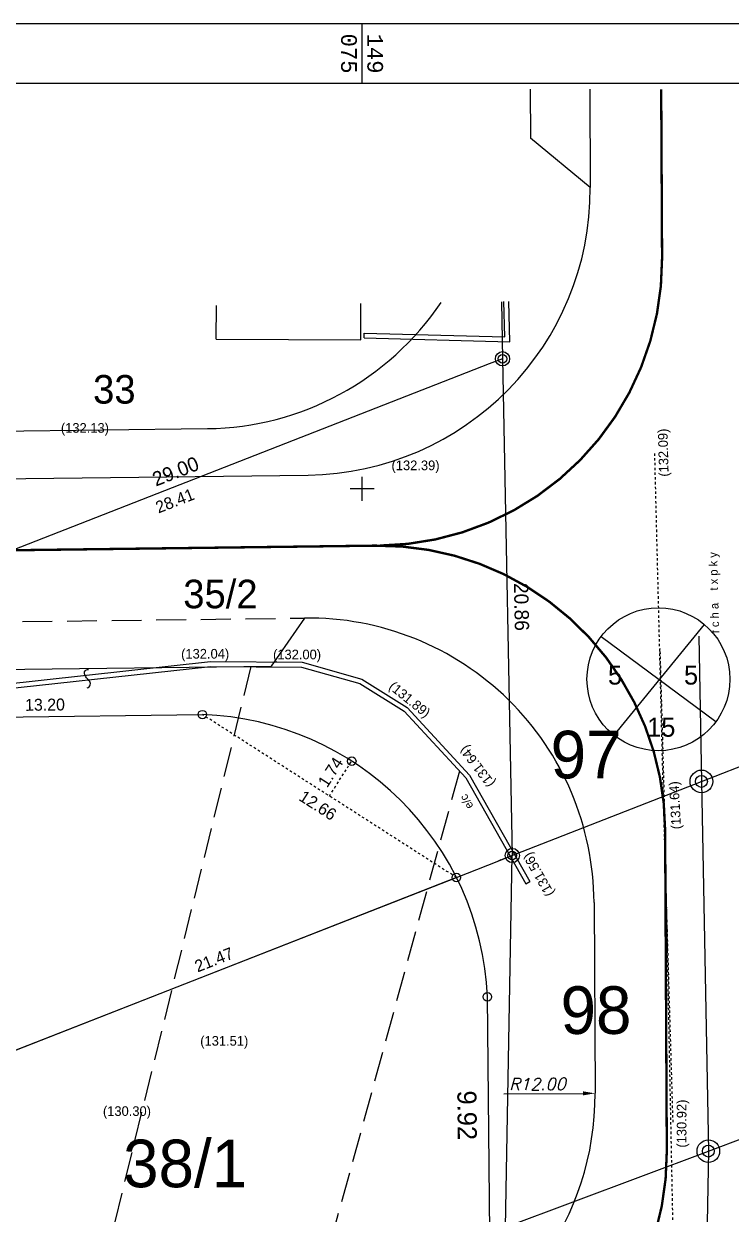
# Model space of a CAD drawing. Extents: x 148861 to 149208, y 169271 to 169495.
# Drawn here: x 149060.8 to 149090.49, y 169444.56 to 169494.52 of the extents above; entities that cross this region are included whole.
import ezdxf
from ezdxf.enums import TextEntityAlignment as Align

# ---------------------------------------------------------------- set-up
doc = ezdxf.new("R2010")
doc.units = 0
doc.header["$LTSCALE"] = 0.1
doc.header["$MEASUREMENT"] = 0
for name, pattern in [('DASHDOT', [1, 0.5, -0.25, 0, -0.25]), ('DASHED', [17.5, 12.5, -5]), ('DASHED2', [0.375, 0.25, -0.125]), ('HIDDEN', [0.375, 0.25, -0.125]), ('HIDDEN2', [0.1875, 0.125, -0.0625])]:
    doc.linetypes.add(name, pattern=pattern)
doc.layers.get('0').update_dxf_attribs({"linetype": 'CONTINUOUS'})
doc.layers.get('DEFPOINTS').update_dxf_attribs({"linetype": 'CONTINUOUS'})
for name, color, linetype in [('001', 4, 'CONTINUOUS'), ('1KAV-ASFLT', 4, 'HIDDEN2'), ('2OLD_PT', 3, 'CONTINUOUS'), ('ARKADI-CONT', 3, 'DASHED'), ('BASIS_0-_1-_2-', 7, 'CONTINUOUS'), ('D', 4, 'CONTINUOUS'), ('DESC', 2, 'CONTINUOUS'), ('ELEV-POINT', 2, 'CONTINUOUS'), ('FRAME', 8, 'CONTINUOUS'), ('GRID1', 34, 'CONTINUOUS'), ('GRID2', 54, 'CONTINUOUS'), ('L', 7, 'CONTINUOUS'), ('P', 3, 'CONTINUOUS'), ('TR_GILYON', 8, 'CONTINUOUS'), ('TR_MIDA', 8, 'CONTINUOUS'), ('X', 4, 'HIDDEN'), ('Y', 4, 'DASHDOT')]:
    doc.layers.add(name, color=color, linetype=linetype)
doc.styles.add('10', font='heb.shx')
doc.styles.add('ITALIC', font='italic.shx')
doc.styles.add('MONOSI', font='monosi', dxfattribs={"width": 0.8})
doc.styles.add('S2', font='miryl.shx')
doc.styles.add('TRHEBTXT', font='hebtxt.shx')
doc.dimstyles.new('DIM-250', dxfattribs={"dimtxt": 0.5, "dimasz": 0.5, "dimexe": 0.1, "dimexo": 0.625, "dimgap": 0.15, "dimtad": 1, "dimzin": 1, "dimtxsty": 'ITALIC', "dimcen": 2.5, "dimse1": 1, "dimse2": 1, "dimazin": 3, "dimtfac": 1, "dimtmove": 0, "dimatfit": 3, "dimtolj": 1, "dimtzin": 0})

# ---------------------------------------------------------------- blocks, each defined once
blk = doc.blocks.new('TRP0001')
at = {"linetype": 'CONTINUOUS'}
for centre, radius in [((0, 0, 3000), 0.95), ((0, 0, 3001), 0.5)]:
    blk.add_circle(centre, radius, dxfattribs=at)
blk.add_point((0, 0))
at = {"style": 'TRHEBTXT', "flags": 8}
blk.add_attdef('HIGHTC', (1.5, 0), '', height=1.6, dxfattribs=at)
blk = doc.blocks.new('2')
at = {"layer": 'DESC'}
blk.add_circle((0, 0), 0.18, dxfattribs=at)
blk = doc.blocks.new('3')
at = {"layer": 'DESC'}
for radius in [0.3, 0.18]:
    blk.add_circle((0, 0), radius, dxfattribs=at)
blk = doc.blocks.new('PRESS')
at = {"layer": 'D'}
blk.add_lwpolyline([(-0.03, 0.412, 0.600367), (-0.098, 0.101, -0.104329), (0.088, -0.139, -0.572315), (-0.061, -0.363, 46.976108)], format="xyb", dxfattribs=at)
blk = doc.blocks.new('TR_FRONT')
blk = doc.blocks.new('*D31')
at = {"layer": '001', "color": 0}
blk.add_line((149075.346, 169441.803), (149076.389, 169438.647), dxfattribs=at)
blk.add_solid([(149076.468, 169438.673), (149076.31, 169438.62), (149076.546, 169438.172)], dxfattribs=at)
at = {"layer": 'DEFPOINTS', "color": 0}
for p in [(149072.78, 169449.566), (149076.546, 169438.172)]:
    blk.add_point(p, dxfattribs=at)
at = {"layer": '001', "color": 0, "insert": (149076.168, 169440.587), "char_height": 0.5, "attachment_point": 5, "rotation": 288.29, "style": 'ITALIC'}
blk.add_mtext('\\A1;R12.00', dxfattribs=at)
blk = doc.blocks.new('*D32')
at = {"layer": '001', "color": 0}
blk.add_line((149080.956, 169449.609), (149084.279, 169449.627), dxfattribs=at)
blk.add_solid([(149084.279, 169449.71), (149084.28, 169449.543), (149084.779, 169449.629)], dxfattribs=at)
at = {"layer": 'DEFPOINTS', "color": 0}
for p in [(149072.78, 169449.566), (149084.779, 169449.629)]:
    blk.add_point(p, dxfattribs=at)
at = {"layer": '001', "color": 0, "insert": (149082.365, 169450.017), "char_height": 0.5, "attachment_point": 5, "rotation": 0.3041, "style": 'ITALIC'}
blk.add_mtext('\\A1;R12.00', dxfattribs=at)
blk = doc.blocks.new('GRIDA1')
at = {"layer": 'GRID1'}
blk.add_line((5, 0), (-5, 0), dxfattribs=at)
blk = doc.blocks.new('GRIDA2')
at = {"layer": 'GRID1'}
for p, q in [((0, -2), (0, 2)), ((2, 0), (-2, 0))]:
    blk.add_line(p, q, dxfattribs=at)

msp = doc.modelspace()

# ---------------------------------------------------------------- linework, layer by layer
at = {"layer": '001'}
for p, q in [((149082.056, 169491.774), (149082.067, 169489.726)), ((149084.556, 169491.774), (149084.578, 169487.645)), ((149084.578, 169487.645), (149082.067, 169489.726)), ((149053.162, 169475.333), (149072.73, 169475.582)), ((149072.585, 169469.58), (149071.181, 169467.562)), ((149053.263, 169467.334), (149071.181, 169467.562)), ((149084.737, 169457.644), (149084.779, 169449.629))]:
    msp.add_line(p, q, dxfattribs=at)
at = {"layer": '001', "color": 7, "linetype": 'HIDDEN', "ltscale": 50}
msp.add_line((149053.238, 169469.334), (149072.585, 169469.58), dxfattribs=at)
at = {"layer": '001', "color": 7, "linetype": 'HIDDEN', "ltscale": 50, "const_width": 0.1}
for points in [[(149087.556, 169491.774), (149087.593, 169484.683)], [(149053.2, 169472.334), (149075.569, 169472.618)]]:
    msp.add_lwpolyline(points, dxfattribs=at)
for points in [[(149075.746, 169472.62, 0.412051), (149087.593, 169484.683)], [(149087.721, 169460.682, 0.416379), (149075.569, 169472.618)], [(149079.558, 169435.745, 0.324988), (149087.792, 169447.202)]]:
    msp.add_lwpolyline(points, format="xyb", dxfattribs=at)
at = {"layer": '001', "color": 7, "linetype": 'CONTINUOUS', "ltscale": 50, "const_width": 0.1}
msp.add_lwpolyline([(149087.721, 169460.682), (149087.792, 169447.202)], dxfattribs=at)
at = {"layer": '001'}
for centre, start, end in [((149072.578, 169487.581), 270.7274, 0.3041), ((149072.737, 169457.581), 0.3041, 90.7274), ((149072.78, 169449.566), 288.29, 0.3041)]:
    msp.add_arc(centre, 12, start, end, dxfattribs=at)
at = {"layer": '1KAV-ASFLT', "color": 8}
for p, q in [((149087.695, 169461.874), (149087.514, 169468.297)), ((149088.206, 169436.323), (149087.695, 169461.874))]:
    msp.add_line(p, q, dxfattribs=at)
at = {"layer": 'ARKADI-CONT', "color": 8}
for p, q in [((149070.331, 169467.539), (149063.803, 169440.921)), ((149079.089, 169463.153), (149073.017, 169440.994))]:
    msp.add_line(p, q, dxfattribs=at)
at = {"layer": 'BASIS_0-_1-_2-', "color": 8}
for p, q in [((149089.129, 169468.812), (149089.244, 169462.722)), ((149089.244, 169462.722), (149101.641, 169467.581)), ((149080.829, 169459.425), (149089.244, 169462.722)), ((149089.244, 169462.722), (149089.535, 169447.203)), ((149080.829, 169459.425), (149080.707, 169459.377)), ((149081.015, 169444.004), (149081.304, 169459.611)), ((149078.957, 169458.691), (149058.965, 169450.855)), ((149089.535, 169447.203), (149101.641, 169451.76)), ((149081.015, 169444.004), (149089.535, 169447.203)), ((149089.535, 169447.203), (149089.258, 169430.752))]:
    msp.add_line(p, q, dxfattribs=at)
at = {"layer": 'D', "color": 8}
for p, q in [((149089.365, 169469.313), (149085.566, 169464.668)), ((149085.04, 169468.809), (149089.855, 169465.23))]:
    msp.add_line(p, q, dxfattribs=at)
msp.add_circle((149087.441, 169467.01), 3, dxfattribs=at)
at = {"layer": 'FRAME', "color": 8}
msp.add_lwpolyline([(149104.141, 169494.523), (148946.89, 169494.523), (148946.89, 169383.609), (149104.141, 169383.609)], close=True, dxfattribs=at)
at = {"layer": 'L', "color": 8}
for p, q in [((149080.845, 169482.858), (149080.89, 169480.459)), ((149080.335, 169480.243), (149053.88, 169469.901)), ((149080.894, 169480.461), (149080.335, 169480.243)), ((149080.894, 169480.461), (149081.296, 169459.608)), ((149054.945, 169477.36), (149068.512, 169477.529)), ((149055.095, 169465.361), (149068.294, 169465.525)), ((149080.274, 169459.208), (149081.296, 169459.608)), ((149078.957, 169458.691), (149080.274, 169459.208)), ((149058.968, 169450.859), (149078.957, 169458.691)), ((149080.359, 169443.757), (149080.258, 169453.674))]:
    msp.add_line(p, q, dxfattribs=at)
for centre, radius, start, end in [((149068.362, 169489.528), 12, 270.7133, 326.0504), ((149067.878, 169453.14), 12.391, 2.4697, 88.0767)]:
    msp.add_arc(centre, radius, start, end, dxfattribs=at)
at = {"layer": 'P', "color": 8}
for p, q in [((149068.88, 169481.29), (149068.887, 169482.705)), ((149068.88, 169481.29), (149068.887, 169482.705)), ((149074.94, 169481.26), (149074.94, 169482.783)), ((149074.94, 169481.26), (149074.94, 169482.783)), ((149068.88, 169481.29), (149074.94, 169481.26)), ((149068.88, 169481.29), (149074.94, 169481.26)), ((149075.08, 169481.34), (149075.085, 169481.54)), ((149075.08, 169481.34), (149075.085, 169481.54)), ((149081.871, 169458.416), (149082.045, 169458.515))]:
    msp.add_line(p, q, dxfattribs=at)
for points in [[(149075.08, 169481.34), (149081.2, 169481.18), (149081.155, 169482.862)], [(149075.08, 169481.34), (149081.2, 169481.18), (149081.155, 169482.862)], [(149075.085, 169481.54), (149080.994, 169481.385), (149080.955, 169482.86)], [(149075.085, 169481.54), (149080.994, 169481.385), (149080.955, 169482.86)], [(149045.662, 169465.174), (149058.087, 169466.596), (149068.629, 169467.752), (149072.486, 169467.723), (149074.986, 169467.01), (149076.895, 169465.823), (149079.514, 169462.987), (149082.045, 169458.515)], [(149045.685, 169464.976), (149058.109, 169466.397), (149068.639, 169467.552), (149072.457, 169467.523), (149074.904, 169466.825), (149076.766, 169465.667), (149079.351, 169462.868), (149081.871, 169458.416)]]:
    msp.add_lwpolyline(points, dxfattribs=at)
at = {"layer": 'P', "color": 8, "linetype": 'DASHED2'}
msp.add_lwpolyline([(149088.055, 169448.411), (149087.651, 169461.994), (149087.285, 169476.56)], dxfattribs=at)
at = {"layer": 'TR_GILYON', "color": 7}
msp.add_lwpolyline([(149101.641, 169492.023), (148949.39, 169492.023), (148949.39, 169386.109), (149101.641, 169386.109)], close=True, dxfattribs=at)
at = {"layer": 'X', "color": 8}
msp.add_line((149073.625, 169462.108), (149074.564, 169463.573), dxfattribs=at)
at = {"layer": 'Y', "color": 8}
msp.add_line((149078.957, 169458.691), (149068.294, 169465.525), dxfattribs=at)

# ---------------------------------------------------------------- block references
at = {"layer": '2OLD_PT', "color": 8, "xscale": 0.5, "yscale": 0.5, "zscale": 0.5}
for p in [(149089.244, 169462.722), (149089.535, 169447.203)]:
    msp.add_blockref('TRP0001', p, dxfattribs=at)
at = {"layer": 'FRAME', "color": 3}
ref = msp.add_blockref('GRIDA1', (149075, 169493.273), dxfattribs=dict(at, xscale=0.25, yscale=0.25, zscale=0.25, rotation=270))
ref.add_attrib('CO2', '075', dxfattribs={"layer": 'GRID2', "height": 0.66, "rotation": 270, "style": 'MONOSI'}).set_placement((149074.45, 169493.273), align=Align.MIDDLE)
ref.add_attrib('CO1', '149', dxfattribs={"layer": 'GRID2', "height": 0.66, "rotation": 270, "style": 'MONOSI'}).set_placement((149075.55, 169493.273), align=Align.MIDDLE)
at = {"layer": 'FRAME', "color": 3, "xscale": 0.25, "yscale": 0.25, "zscale": 0.25}
msp.add_blockref('GRIDA2', (149075, 169475), dxfattribs=at)
at = {"layer": 'L', "color": 8, "rotation": 178.5320383091757}
msp.add_blockref('PRESS', (149063.439, 169467.063), dxfattribs=at)
at = {"layer": 'L', "color": 8}
msp.add_blockref('2', (149080.258, 169453.674), dxfattribs=at)
at = {"layer": 'P', "color": 8}
for p in [(149080.894, 169480.461), (149081.304, 169459.611)]:
    msp.add_blockref('3', p, dxfattribs=at)
at = {"layer": 'TR_MIDA', "color": 8}
ref = msp.add_blockref('TR_FRONT', (149080.308, 169448.715), dxfattribs=dict(at, xscale=0.5, yscale=0.5, zscale=0.5, rotation=270.5823280448187))
ref.add_attrib('FRONT', '9.92', dxfattribs={"layer": '0', "height": 0.8, "rotation": 270.5823, "style": 'TRHEBTXT', "flags": 8}).set_placement((149079.808, 169448.71), align=Align.TOP_CENTER)
at = {"layer": 'Y', "color": 8}
for p in [(149068.294, 169465.525), (149074.564, 169463.573), (149078.957, 169458.691)]:
    msp.add_blockref('2', p, dxfattribs=at)

# ---------------------------------------------------------------- texts
at = {"layer": 'BASIS_0-_1-_2-', "color": 8, "style": 'TRHEBTXT'}
for s, p in [('97', (149082.915, 169462.846)), ('98', (149083.332, 169452.121)), ('38/1', (149064.967, 169445.684))]:
    msp.add_text(s, height=2, dxfattribs=at).set_placement(p)
at = {"layer": 'D', "color": 8, "style": '10'}
for s, height, rotation, p in [('29.00', 0.6, 21.3518, (149067.169, 169475.74)), ('28.41', 0.5, 21.3518, (149067.139, 169474.503)), ('20.86', 0.6, 271.1033, (149081.695, 169470.046)), ('13.20', 0.5, 0.7133, (149061.688, 169465.943)), ('1.74', 0.5, 57.3453, (149073.674, 169463.11)), ('12.66', 0.5, 327.3453, (149073.144, 169461.716)), ('21.47', 0.5, 21.3964, (149068.78, 169455.241))]:
    msp.add_text(s, height=height, rotation=rotation, dxfattribs=at).set_placement(p, align=Align.MIDDLE)
for s, p in [('5', (149085.618, 169466.786)), ('5', (149088.809, 169466.786)), ('15', (149087.557, 169464.598))]:
    msp.add_text(s, height=0.8, rotation=359.833, dxfattribs=at).set_placement(p, align=Align.CENTER)
at = {"layer": 'ELEV-POINT', "color": 8}
for s, p in [('(132.13)', (149062.356, 169477.357)), ('(132.39)', (149076.235, 169475.786)), ('(132.04)', (149067.403, 169467.877)), ('(132.00)', (149071.261, 169467.848)), ('(131.51)', (149068.205, 169451.629)), ('(130.30)', (149064.12, 169448.68))]:
    msp.add_text(s, height=0.405, dxfattribs=at).set_placement(p)
for s, rotation, p in [('(132.09)', 91.3859, (149087.87, 169475.518)), ('(131.89)', 321.0517, (149076.087, 169466.638)), ('(131.64)', 126.9998, (149080.6, 169462.665)), ('(131.64)', 93.026, (149088.391, 169460.722)), ('(131.56)', 119.5084, (149083.078, 169458.033)), ('(130.92)', 90, (149088.616, 169447.349))]:
    msp.add_text(s, height=0.405, rotation=rotation, dxfattribs=at).set_placement(p)
at = {"layer": 'L', "color": 8, "style": '10'}
for s, p in [('33', (149064.599, 169478.58)), ('35/2', (149069.053, 169469.989))]:
    msp.add_text(s, height=1.2, dxfattribs=at).set_placement(p, align=Align.CENTER)
at = {"layer": 'P', "color": 8, "style": 'S2'}
for s, rotation, p in [('f c h a    t x p k y', 91.5669, (149089.994, 169468.944)), ('e/c', 119.5084, (149079.685, 169461.679))]:
    msp.add_text(s, height=0.35, rotation=rotation, dxfattribs=at).set_placement(p)

# ---------------------------------------------------------------- dimensions: what is measured, and where the dimension line sits
at = {"layer": '001', "color": 3}
for mpoint, picture, middle in [((149084.779, 169449.629), '*D32', (149082.368, 169449.617)), ((149076.546, 169438.172), '*D31', (149075.789, 169440.462))]:
    dim = msp.add_radius_dim(center=(149072.78, 169449.566), mpoint=mpoint, dimstyle='DIM-250', override={"dimtmove": 1}, dxfattribs=at)
    dim.commit()
    dim.dimension.update_dxf_attribs({"geometry": picture, "text_midpoint": middle, "dimtype": 164})

doc.saveas('drawing.dxf')
